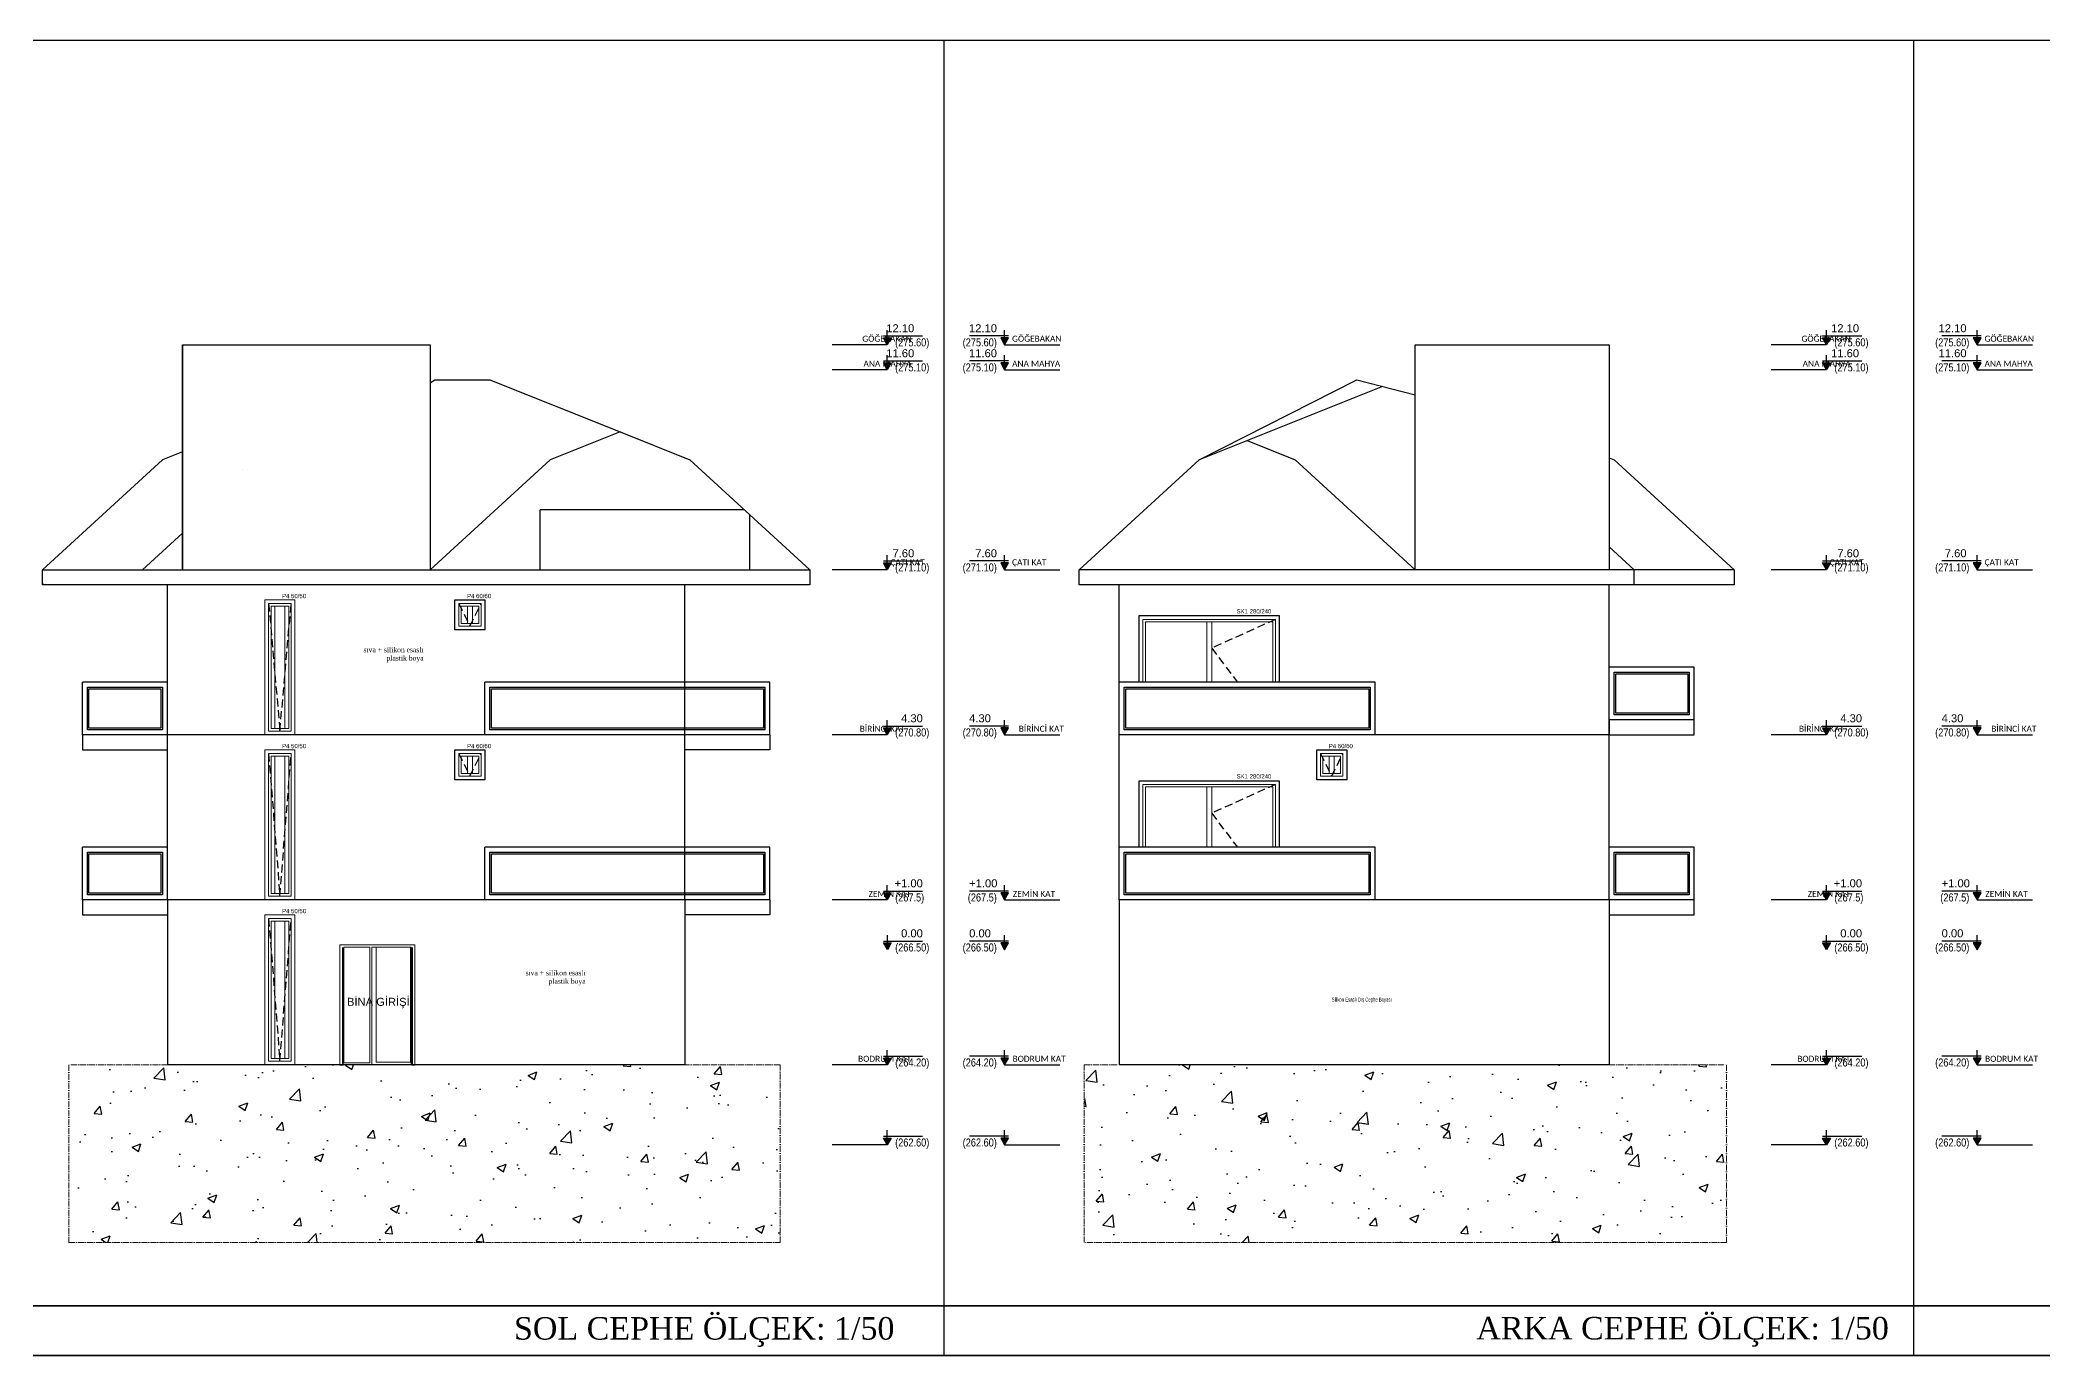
# Model space of a CAD drawing. Header units: millimetres. Extents: x 708 to 46452, y -4963 to 3960.
# Drawn here: x 26444 to 30450, y 1328 to 3959 of the extents above; entities that cross this region are included whole.
import ezdxf

# ---------------------------------------------------------------- set-up
doc = ezdxf.new("R2010")
doc.units = ezdxf.units.MM
doc.linetypes.add('ACAD_ISO10W100', pattern=[18, 12, -3, 0, -3])
doc.linetypes.add('HIDDEN2', pattern=[4.7625, 3.175, -1.5875])
for name, color, linetype, lineweight in [('00_PENCERE', 103, 'Continuous', 13), ('AKS', 153, 'ACAD_ISO10W100', 20), ('CAM', 145, 'Continuous', 5), ('görünüş1', 251, 'Continuous', 35), ('ROL_DIK', 150, 'Continuous', 0), ('YAZI', 40, 'Continuous', 25), ('YAZI1', 131, 'Continuous', 20), ('yerkapl', 8, 'Continuous', 5), ('Çerçeve', 8, 'Continuous', 30), ('ÖLÇÜ YAZI', 5, 'Continuous', 18)]:
    doc.layers.add(name, color=color, linetype=linetype, lineweight=lineweight)
for name, color, linetype in [('ARC-ATP-ALÜMİNYUM KORKULUK', 152, 'Continuous'), ('F-arka_plan', 7, 'Continuous'), ('TP-DUVAR', 210, 'Continuous')]:
    doc.layers.add(name, color=color, linetype=linetype)
doc.layers.add('ARC-ATP-GÖRÜNÜŞ KORKULUK', color=7, linetype='Continuous', lineweight=25, true_color=0x202e69)
doc.styles.add('ARIAL2', font='arial.ttf', dxfattribs={"width": 0.8})
doc.styles.add('GENERATED_STYLE_2', font='times.ttf')
doc.styles.get("Standard").update_dxf_attribs({"font": 'arial.ttf'})

# ---------------------------------------------------------------- blocks, each defined once
blk = doc.blocks.new('gae')
at = {"layer": 'yerkapl'}
blk.add_hatch(color=256, dxfattribs=at).paths.add_polyline_path([(10.1, 17.5), (-10.1, 17.5), (0, 0)])
for p, q in [((-10.1, 22.5), (89.7, 22.5)), ((-10.1, 22.5), (89.7, 22.5)), ((0, 0), (-10.1, 17.5)), ((-10.1, 17.5), (10.1, 17.5)), ((0, 0), (-10.1, 17.5)), ((-10.1, 17.5), (10.1, 17.5)), ((0, 17.5), (0, 37.6)), ((0, 17.5), (0, 37.6)), ((10.1, 17.5), (0, 0)), ((10.1, 17.5), (0, 0))]:
    blk.add_line(p, q)
blk.add_lwpolyline([(0, 0), (-98.9, 0)])
blk = doc.blocks.new('UDTYUU')
blk.add_line((-169286.9, 45227.8), (-169397.4, 45227.8))
at = {"xscale": 0.7839999999999999, "yscale": 0.7839999999999999, "zscale": 0.7839999999999999}
blk.add_blockref('gae', (-169286.9, 45227.8), dxfattribs=at)

msp = doc.modelspace()

# ---------------------------------------------------------------- hatches: boundary and pattern name
at = {"layer": 'F-arka_plan'}
h = msp.add_hatch(dxfattribs=at)
h.set_pattern_fill('AR-CONC', color=256)
h.paths.add_polyline_path([(27924.265, 1910.036), (27733.933, 1910.036), (26698.933, 1910.036), (26502.127, 1910.036), (26502.127, 1554.804), (27924.265, 1554.804)])
h = msp.add_hatch(dxfattribs=at)
h.set_pattern_fill('AR-CONC', color=256)
h.paths.add_polyline_path([(29816.555, 1910.036), (29582.208, 1910.036), (28602.208, 1910.036), (28532.194, 1910.036), (28532.194, 1554.804), (29816.555, 1554.804)])
at = {"layer": 'yerkapl'}
for points in [[(28146.508, 2153.724), (28130.702, 2153.724), (28138.605, 2140.036)], [(28365.316, 2153.724), (28381.121, 2153.724), (28373.219, 2140.036)], [(30024.669, 2153.724), (30008.864, 2153.724), (30016.767, 2140.036)], [(30310.025, 2153.724), (30325.831, 2153.724), (30317.928, 2140.036)]]:
    msp.add_hatch(color=256, dxfattribs=at).paths.add_polyline_path(points)

# ---------------------------------------------------------------- linework, layer by layer
at = {"color": 251, "true_color": 0x636466}
for p, q in [((29582.208, 3124.036), (29592.208, 3120.036)), ((29592.208, 3120.036), (29832.208, 2900.036)), ((29832.208, 2900.036), (28522.208, 2900.036))]:
    msp.add_line(p, q, dxfattribs=at)
for p, q in [((27273.933, 2840.036), (27333.933, 2840.036)), ((27273.933, 2780.036), (27273.933, 2840.036)), ((27333.933, 2840.036), (27333.933, 2780.036)), ((28642.208, 2808.315), (28922.208, 2808.315)), ((28642.208, 2675.036), (28642.208, 2808.315)), ((28922.208, 2808.315), (28922.208, 2675.036)), ((27333.933, 2780.036), (27273.933, 2780.036)), ((26953.933, 2570.036), (26893.933, 2570.036)), ((27273.933, 2540.036), (27333.933, 2540.036)), ((27273.933, 2480.036), (27273.933, 2540.036)), ((27333.933, 2540.036), (27333.933, 2480.036)), ((28997.208, 2540.036), (29057.208, 2540.036)), ((28997.208, 2480.036), (28997.208, 2540.036)), ((29057.208, 2540.036), (29057.208, 2480.036)), ((27333.933, 2480.036), (27273.933, 2480.036)), ((28642.208, 2478.315), (28922.208, 2478.315)), ((28642.208, 2345.036), (28642.208, 2478.315)), ((28922.208, 2478.315), (28922.208, 2345.036)), ((29057.208, 2480.036), (28997.208, 2480.036)), ((26953.933, 2240.036), (26893.933, 2240.036)), ((28138.605, 2153.724), (28138.605, 2169.53)), ((28138.605, 2153.724), (28138.605, 2169.53)), ((28373.219, 2153.724), (28373.219, 2169.53)), ((28373.219, 2153.724), (28373.219, 2169.53)), ((30016.767, 2153.724), (30016.767, 2169.53)), ((30016.767, 2153.724), (30016.767, 2169.53)), ((30317.928, 2153.724), (30317.928, 2169.53)), ((30317.928, 2153.724), (30317.928, 2169.53)), ((28130.702, 2157.676), (28208.939, 2157.676)), ((28130.702, 2157.676), (28208.939, 2157.676)), ((28138.605, 2140.036), (28130.702, 2153.724)), ((28130.702, 2153.724), (28146.508, 2153.724)), ((28138.605, 2140.036), (28130.702, 2153.724)), ((28130.702, 2153.724), (28146.508, 2153.724)), ((28146.508, 2153.724), (28138.605, 2140.036)), ((28146.508, 2153.724), (28138.605, 2140.036)), ((28381.121, 2157.676), (28302.884, 2157.676)), ((28381.121, 2157.676), (28302.884, 2157.676)), ((28365.316, 2153.724), (28373.219, 2140.036)), ((28381.121, 2153.724), (28365.316, 2153.724)), ((28365.316, 2153.724), (28373.219, 2140.036)), ((28381.121, 2153.724), (28365.316, 2153.724)), ((28373.219, 2140.036), (28381.121, 2153.724)), ((28373.219, 2140.036), (28381.121, 2153.724)), ((30008.864, 2157.676), (30087.101, 2157.676)), ((30008.864, 2157.676), (30087.101, 2157.676)), ((30016.767, 2140.036), (30008.864, 2153.724)), ((30008.864, 2153.724), (30024.669, 2153.724)), ((30016.767, 2140.036), (30008.864, 2153.724)), ((30008.864, 2153.724), (30024.669, 2153.724)), ((30024.669, 2153.724), (30016.767, 2140.036)), ((30024.669, 2153.724), (30016.767, 2140.036)), ((30325.831, 2157.676), (30247.594, 2157.676)), ((30325.831, 2157.676), (30247.594, 2157.676)), ((30310.025, 2153.724), (30317.928, 2140.036)), ((30325.831, 2153.724), (30310.025, 2153.724)), ((30310.025, 2153.724), (30317.928, 2140.036)), ((30325.831, 2153.724), (30310.025, 2153.724)), ((30317.928, 2140.036), (30325.831, 2153.724)), ((30317.928, 2140.036), (30325.831, 2153.724)), ((26953.933, 1910.036), (26893.933, 1910.036)), ((27043.933, 1910.036), (27048.933, 1910.036)), ((27048.933, 1910.036), (27050.133, 1910.036)), ((27187.733, 1910.036), (27050.133, 1910.036)), ((27187.733, 1910.036), (27188.933, 1910.036)), ((27188.933, 1910.036), (27193.933, 1910.036))]:
    msp.add_line(p, q)
msp.add_lwpolyline([(29832.208, 2900.036), (29832.208, 2870.036), (29632.208, 2870.036)], dxfattribs=at)
at = {"color": 252, "linetype": 'HIDDEN2', "ltscale": 5}
for points in [[(26901.433, 2832.536), (26923.933, 2577.536), (26946.433, 2832.536)], [(27281.433, 2832.536), (27303.933, 2787.536), (27326.433, 2832.536)], [(28914.708, 2800.815), (28787.208, 2743.315), (28838.8, 2675.036)], [(26901.433, 2532.536), (26923.933, 2247.536), (26946.433, 2532.536)], [(27281.433, 2532.536), (27303.933, 2487.536), (27326.433, 2532.536)], [(29004.708, 2532.536), (29027.208, 2487.536), (29049.708, 2532.536)], [(28914.708, 2470.815), (28787.208, 2413.315), (28838.8, 2345.036)], [(26901.433, 2202.536), (26923.933, 1917.536), (26946.433, 2202.536)]]:
    msp.add_lwpolyline(points, dxfattribs=at)
at = {"layer": 'AKS'}
for points in [[(26698.933, 1910.036), (26502.127, 1910.036), (26502.127, 1554.804), (27924.265, 1554.804), (27924.265, 1910.036), (27733.933, 1910.036)], [(29582.208, 1910.036), (29816.555, 1910.036), (29816.555, 1554.804), (28532.194, 1554.804), (28532.194, 1910.036), (28602.208, 1910.036)]]:
    msp.add_lwpolyline(points, dxfattribs=at)
at = {"layer": 'ARC-ATP-ALÜMİNYUM KORKULUK'}
for p, q in [((29582.208, 2600.036), (29582.208, 2705.036)), ((29752.208, 2600.036), (29752.208, 2705.036)), ((26528.933, 2570.036), (26528.933, 2675.036)), ((26698.933, 2570.036), (26698.933, 2675.036)), ((27333.933, 2570.036), (27333.933, 2675.036)), ((27903.933, 2570.036), (27903.933, 2675.036)), ((28602.208, 2570.036), (28602.208, 2675.036)), ((26528.933, 2240.036), (26528.933, 2345.036)), ((26698.933, 2240.036), (26698.933, 2345.036)), ((27333.933, 2240.036), (27333.933, 2345.036)), ((27903.933, 2240.036), (27903.933, 2345.036)), ((28602.208, 2240.036), (28602.208, 2345.036)), ((29582.208, 2240.036), (29582.208, 2345.036)), ((29752.208, 2240.036), (29752.208, 2345.036))]:
    msp.add_line(p, q, dxfattribs=at)
for points in [[(29752.208, 2705.036), (29582.208, 2705.036)], [(26698.933, 2675.036), (26528.933, 2675.036)], [(27903.933, 2675.036), (27333.933, 2675.036)], [(29114.208, 2570.036), (29114.208, 2675.036), (28602.208, 2675.036)], [(26698.933, 2345.036), (26528.933, 2345.036)], [(27903.933, 2345.036), (27333.933, 2345.036)], [(29114.208, 2240.036), (29114.208, 2345.036), (28602.208, 2345.036)], [(29752.208, 2345.036), (29582.208, 2345.036)]]:
    msp.add_lwpolyline(points, dxfattribs=at)
at = {"layer": 'ARC-ATP-GÖRÜNÜŞ KORKULUK'}
for points in [[(29592.208, 2695.036), (29742.208, 2695.036), (29742.208, 2610.036), (29592.208, 2610.036)], [(29595.208, 2692.036), (29739.208, 2692.036), (29739.208, 2613.036), (29595.208, 2613.036)], [(26538.933, 2665.036), (26688.933, 2665.036), (26688.933, 2580.036), (26538.933, 2580.036)], [(26541.933, 2662.036), (26685.933, 2662.036), (26685.933, 2583.036), (26541.933, 2583.036)], [(27343.933, 2665.036), (27893.933, 2665.036), (27893.933, 2580.036), (27343.933, 2580.036)], [(27346.933, 2662.036), (27890.933, 2662.036), (27890.933, 2583.036), (27346.933, 2583.036)], [(28612.208, 2665.036), (29104.208, 2665.036), (29104.208, 2580.036), (28612.208, 2580.036)], [(28615.208, 2662.036), (29101.208, 2662.036), (29101.208, 2583.036), (28615.208, 2583.036)], [(26538.933, 2335.036), (26688.933, 2335.036), (26688.933, 2250.036), (26538.933, 2250.036)], [(26541.933, 2332.036), (26685.933, 2332.036), (26685.933, 2253.036), (26541.933, 2253.036)], [(27343.933, 2335.036), (27893.933, 2335.036), (27893.933, 2250.036), (27343.933, 2250.036)], [(27346.933, 2332.036), (27890.933, 2332.036), (27890.933, 2253.036), (27346.933, 2253.036)], [(28612.208, 2335.036), (29104.208, 2335.036), (29104.208, 2250.036), (28612.208, 2250.036)], [(28615.208, 2332.036), (29101.208, 2332.036), (29101.208, 2253.036), (28615.208, 2253.036)], [(29592.208, 2335.036), (29742.208, 2335.036), (29742.208, 2250.036), (29592.208, 2250.036)], [(29595.208, 2332.036), (29739.208, 2332.036), (29739.208, 2253.036), (29595.208, 2253.036)]]:
    msp.add_lwpolyline(points, close=True, dxfattribs=at)
at = {"layer": 'CAM', "lineweight": 18}
for p, q in [((26893.933, 2840.036), (26953.933, 2840.036)), ((26893.933, 2570.036), (26893.933, 2840.036)), ((26901.433, 2832.536), (26901.433, 2827.536)), ((26946.433, 2832.536), (26901.433, 2832.536)), ((26901.433, 2827.536), (26901.433, 2582.536)), ((26906.433, 2582.536), (26906.433, 2827.536)), ((26906.433, 2827.536), (26913.933, 2827.536)), ((26933.933, 2827.536), (26913.933, 2827.536)), ((26913.933, 2827.536), (26913.933, 2582.536)), ((26933.933, 2582.536), (26933.933, 2827.536)), ((26933.933, 2827.536), (26941.433, 2827.536)), ((26941.433, 2827.536), (26941.433, 2582.536)), ((26946.433, 2827.536), (26946.433, 2832.536)), ((26946.433, 2582.536), (26946.433, 2827.536)), ((26953.933, 2840.036), (26953.933, 2570.036)), ((27281.433, 2832.536), (27281.433, 2827.536)), ((27326.433, 2832.536), (27281.433, 2832.536)), ((27281.433, 2827.536), (27281.433, 2792.536)), ((27286.433, 2792.536), (27286.433, 2827.536)), ((27286.433, 2827.536), (27298.933, 2827.536)), ((27308.933, 2827.536), (27298.933, 2827.536)), ((27298.933, 2827.536), (27298.933, 2792.536)), ((27308.933, 2792.536), (27308.933, 2827.536)), ((27308.933, 2827.536), (27321.433, 2827.536)), ((27321.433, 2827.536), (27321.433, 2792.536)), ((27326.433, 2827.536), (27326.433, 2832.536)), ((27326.433, 2792.536), (27326.433, 2827.536)), ((27281.433, 2792.536), (27281.433, 2787.536)), ((27281.433, 2787.536), (27326.433, 2787.536)), ((27298.933, 2792.536), (27286.433, 2792.536)), ((27298.933, 2792.536), (27308.933, 2792.536)), ((27321.433, 2792.536), (27308.933, 2792.536)), ((27326.433, 2787.536), (27326.433, 2792.536)), ((28649.708, 2800.815), (28649.708, 2795.815)), ((28914.708, 2800.815), (28649.708, 2800.815)), ((28649.708, 2795.815), (28649.708, 2675.036)), ((28654.708, 2675.036), (28654.708, 2795.815)), ((28654.708, 2795.815), (28777.208, 2795.815)), ((28787.208, 2795.815), (28777.208, 2795.815)), ((28777.208, 2795.815), (28777.208, 2675.036)), ((28787.208, 2675.036), (28787.208, 2795.815)), ((28787.208, 2795.815), (28909.708, 2795.815)), ((28909.708, 2795.815), (28909.708, 2675.036)), ((28914.708, 2795.815), (28914.708, 2800.815)), ((28914.708, 2675.036), (28914.708, 2795.815)), ((26901.433, 2582.536), (26901.433, 2577.536)), ((26901.433, 2577.536), (26946.433, 2577.536)), ((26913.933, 2582.536), (26906.433, 2582.536)), ((26913.933, 2582.536), (26933.933, 2582.536)), ((26941.433, 2582.536), (26933.933, 2582.536)), ((26946.433, 2577.536), (26946.433, 2582.536)), ((26893.933, 2540.036), (26953.933, 2540.036)), ((26893.933, 2240.036), (26893.933, 2540.036)), ((26901.433, 2532.536), (26901.433, 2527.536)), ((26946.433, 2532.536), (26901.433, 2532.536)), ((26901.433, 2527.536), (26901.433, 2252.536)), ((26906.433, 2252.536), (26906.433, 2527.536)), ((26906.433, 2527.536), (26913.933, 2527.536)), ((26933.933, 2527.536), (26913.933, 2527.536)), ((26913.933, 2527.536), (26913.933, 2252.536)), ((26933.933, 2252.536), (26933.933, 2527.536)), ((26933.933, 2527.536), (26941.433, 2527.536)), ((26941.433, 2527.536), (26941.433, 2252.536)), ((26946.433, 2527.536), (26946.433, 2532.536)), ((26946.433, 2252.536), (26946.433, 2527.536)), ((26953.933, 2540.036), (26953.933, 2240.036)), ((27281.433, 2532.536), (27281.433, 2527.536)), ((27326.433, 2532.536), (27281.433, 2532.536)), ((27281.433, 2527.536), (27281.433, 2492.536)), ((27286.433, 2492.536), (27286.433, 2527.536)), ((27286.433, 2527.536), (27298.933, 2527.536)), ((27308.933, 2527.536), (27298.933, 2527.536)), ((27298.933, 2527.536), (27298.933, 2492.536)), ((27308.933, 2492.536), (27308.933, 2527.536)), ((27308.933, 2527.536), (27321.433, 2527.536)), ((27321.433, 2527.536), (27321.433, 2492.536)), ((27326.433, 2527.536), (27326.433, 2532.536)), ((27326.433, 2492.536), (27326.433, 2527.536)), ((29004.708, 2532.536), (29004.708, 2527.536)), ((29049.708, 2532.536), (29004.708, 2532.536)), ((29004.708, 2527.536), (29004.708, 2492.536)), ((29009.708, 2492.536), (29009.708, 2527.536)), ((29009.708, 2527.536), (29022.208, 2527.536)), ((29032.208, 2527.536), (29022.208, 2527.536)), ((29022.208, 2527.536), (29022.208, 2492.536)), ((29032.208, 2492.536), (29032.208, 2527.536)), ((29032.208, 2527.536), (29044.708, 2527.536)), ((29044.708, 2527.536), (29044.708, 2492.536)), ((29049.708, 2527.536), (29049.708, 2532.536)), ((29049.708, 2492.536), (29049.708, 2527.536)), ((27281.433, 2492.536), (27281.433, 2487.536)), ((27281.433, 2487.536), (27326.433, 2487.536)), ((27298.933, 2492.536), (27286.433, 2492.536)), ((27298.933, 2492.536), (27308.933, 2492.536)), ((27321.433, 2492.536), (27308.933, 2492.536)), ((27326.433, 2487.536), (27326.433, 2492.536)), ((29004.708, 2492.536), (29004.708, 2487.536)), ((29004.708, 2487.536), (29049.708, 2487.536)), ((29022.208, 2492.536), (29009.708, 2492.536)), ((29022.208, 2492.536), (29032.208, 2492.536)), ((29044.708, 2492.536), (29032.208, 2492.536)), ((29049.708, 2487.536), (29049.708, 2492.536)), ((28649.708, 2470.815), (28649.708, 2465.815)), ((28914.708, 2470.815), (28649.708, 2470.815)), ((28649.708, 2465.815), (28649.708, 2345.036)), ((28654.708, 2345.036), (28654.708, 2465.815)), ((28654.708, 2465.815), (28777.208, 2465.815)), ((28787.208, 2465.815), (28777.208, 2465.815)), ((28777.208, 2465.815), (28777.208, 2345.036)), ((28787.208, 2345.036), (28787.208, 2465.815)), ((28787.208, 2465.815), (28909.708, 2465.815)), ((28909.708, 2465.815), (28909.708, 2345.036)), ((28914.708, 2465.815), (28914.708, 2470.815)), ((28914.708, 2345.036), (28914.708, 2465.815)), ((26901.433, 2252.536), (26901.433, 2247.536)), ((26901.433, 2247.536), (26946.433, 2247.536)), ((26913.933, 2252.536), (26906.433, 2252.536)), ((26913.933, 2252.536), (26933.933, 2252.536)), ((26941.433, 2252.536), (26933.933, 2252.536)), ((26946.433, 2247.536), (26946.433, 2252.536)), ((26893.933, 2210.036), (26953.933, 2210.036)), ((26893.933, 1910.036), (26893.933, 2210.036)), ((26953.933, 2210.036), (26953.933, 1910.036)), ((26901.433, 2202.536), (26901.433, 2197.536)), ((26946.433, 2202.536), (26901.433, 2202.536)), ((26901.433, 2197.536), (26901.433, 1922.536)), ((26906.433, 1922.536), (26906.433, 2197.536)), ((26906.433, 2197.536), (26913.933, 2197.536)), ((26933.933, 2197.536), (26913.933, 2197.536)), ((26913.933, 2197.536), (26913.933, 1922.536)), ((26933.933, 1922.536), (26933.933, 2197.536)), ((26933.933, 2197.536), (26941.433, 2197.536)), ((26941.433, 2197.536), (26941.433, 1922.536)), ((26946.433, 2197.536), (26946.433, 2202.536)), ((26946.433, 1922.536), (26946.433, 2197.536)), ((27043.933, 2150.036, 15026.509), (27043.933, 1910.036)), ((27193.933, 2150.036, 15026.509), (27043.933, 2150.036, 15026.509)), ((27048.933, 1910.036), (27048.933, 2145.036, 15026.509)), ((27050.133, 1910.036), (27050.133, 2143.836, 15026.509)), ((27051.633, 1914.036), (27051.633, 2145.254, 15026.509)), ((27051.633, 2145.254, 15026.509), (27103.633, 2145.254, 15026.509)), ((27103.633, 2145.254, 15026.509), (27103.633, 1914.036)), ((27107.633, 1910.036), (27107.633, 2145.254, 15026.509)), ((27107.633, 2145.254, 15026.509), (27186.233, 2145.254, 15026.509)), ((27116.433, 2145.254, 15026.509), (27116.433, 1915.266, 30377.735)), ((27184.833, 2145.254, 15026.509), (27116.433, 2145.254, 15026.509)), ((27184.833, 1915.266, 30377.735), (27184.833, 2145.254, 15026.509)), ((27186.233, 2145.254, 15026.509), (27186.233, 1910.036)), ((27187.733, 2143.836, 15026.509), (27187.733, 1910.036)), ((27188.933, 2145.036, 15026.509), (27188.933, 1910.036)), ((27193.933, 1910.036), (27193.933, 2150.036, 15026.509)), ((26901.433, 1922.536), (26901.433, 1917.536)), ((26913.933, 1922.536), (26906.433, 1922.536)), ((26913.933, 1922.536), (26933.933, 1922.536)), ((26941.433, 1922.536), (26933.933, 1922.536)), ((26946.433, 1917.536), (26946.433, 1922.536)), ((26901.433, 1917.536), (26946.433, 1917.536)), ((27103.633, 1914.036), (27051.633, 1914.036)), ((27116.433, 1915.266, 30377.735), (27184.833, 1915.266, 30377.735))]:
    msp.add_line(p, q, dxfattribs=at)
at = {"layer": 'görünüş1'}
for p, q in [((10275.445, 1427.974), (34041.726, 1427.974)), ((20864.937, 1328.784), (32229.809, 1328.967))]:
    msp.add_line(p, q, dxfattribs=at)
msp.add_lwpolyline([(32044, 1327.92), (39173.702, 1327.92), (39173.702, 3959.23), (4950.496, 3957.991)], dxfattribs=at)
at = {"layer": 'TP-DUVAR'}
for p, q in [((29194.208, 2900.036), (29194.208, 3350.036)), ((29194.208, 3350.036), (29582.208, 3350.036)), ((27233.933, 3280.036), (27343.933, 3280.036)), ((27343.933, 3280.036), (27604.03, 3175.998)), ((29129.005, 3266.755), (28762.208, 3120.036)), ((27604.03, 3175.998), (27464.126, 3120.036)), ((27604.03, 3175.998), (27743.933, 3120.036)), ((28858.208, 3158.436), (28954.208, 3120.036)), ((26688.933, 3120.036), (26448.933, 2900.036)), ((26648.933, 3100.036), (26648.933, 3100.036)), ((26848.933, 3100.036), (26848.933, 3100.036)), ((27464.126, 3120.036), (27224.126, 2900.036)), ((27743.933, 3120.036), (27983.933, 2900.036)), ((28762.208, 3120.036), (28522.208, 2900.036)), ((28954.208, 3120.036), (29194.208, 2900.036)), ((27444.126, 2900.036), (27444.126, 3020.036)), ((27863.933, 2900.036), (27863.933, 3010.036)), ((26728.933, 2973.37), (26648.933, 2900.036)), ((29582.208, 2945.87), (29632.208, 2900.036)), ((29632.208, 2900.036), (28522.208, 2900.036)), ((29632.208, 2900.036), (28522.208, 2900.036)), ((26450.89, 2871.993), (26448.933, 2870.036)), ((27983.933, 2870.036), (26448.933, 2870.036)), ((26698.933, 2240.036), (26698.933, 2870.036)), ((27733.933, 2240.036), (27733.933, 2870.036)), ((29632.208, 2870.036), (28522.208, 2870.036)), ((28602.208, 2570.036), (28602.208, 2870.036)), ((29582.208, 2570.036), (29582.208, 2870.036)), ((27903.933, 2570.036), (26528.933, 2570.036)), ((29582.208, 2570.036), (28602.208, 2570.036)), ((28602.208, 2240.036), (28602.208, 2570.036)), ((29582.208, 2240.036), (29582.208, 2570.036)), ((27903.933, 2240.036), (26528.933, 2240.036)), ((26698.933, 2240.036), (26698.933, 1910.036)), ((27733.933, 2240.036), (27733.933, 1910.036)), ((28602.208, 2240.036), (28602.208, 1910.036)), ((29582.208, 2240.036), (28602.208, 2240.036)), ((29582.208, 2240.036), (29582.208, 1910.036)), ((27733.933, 1910.036), (26698.933, 1910.036)), ((29582.208, 1910.036), (28602.208, 1910.036))]:
    msp.add_line(p, q, dxfattribs=at)
for points in [[(26728.933, 2900.036), (26728.933, 3350.036), (27224.126, 3350.036)], [(26728.933, 3350.036), (26728.933, 2900.036)], [(27224.126, 3350.036), (27224.126, 2900.036)], [(29582.208, 3350.036), (29582.208, 2900.036)], [(27224.126, 3273.627), (27233.933, 3280.036)], [(28762.208, 3120.036), (29077.208, 3280.036), (29194.208, 3250.036)], [(26728.933, 3136.036), (26688.933, 3120.036)], [(27853.024, 3020.036), (27444.126, 3020.036)], [(26448.933, 2870.036), (26448.933, 2900.036), (27983.933, 2900.036), (27983.933, 2870.036)], [(28522.208, 2870.036), (28522.208, 2900.036)], [(29632.208, 2870.036), (29632.208, 2900.036)], [(26528.933, 2570.036), (26528.933, 2540.036), (26698.933, 2540.036)], [(27903.933, 2570.036), (27903.933, 2540.036), (27733.933, 2540.036)], [(29582.208, 2600.036), (29582.208, 2570.036), (29752.208, 2570.036)], [(29752.208, 2570.036), (29752.208, 2600.036), (29582.208, 2600.036)], [(26528.933, 2240.036), (26528.933, 2210.036), (26698.933, 2210.036)], [(27903.933, 2240.036), (27903.933, 2210.036), (27733.933, 2210.036)], [(29582.208, 2240.036), (29582.208, 2210.036), (29752.208, 2210.036)], [(29752.208, 2210.036), (29752.208, 2240.036), (29582.208, 2240.036)]]:
    msp.add_lwpolyline(points, dxfattribs=at)
at = {"layer": 'Çerçeve'}
for points in [[(28252.513, 1328.884), (28252.513, 3959.019)], [(30191.454, 1329.257), (30191.454, 3959.392)]]:
    msp.add_lwpolyline(points, dxfattribs=at)

# ---------------------------------------------------------------- block references
at = {"layer": 'YAZI'}
for p in [(197425.5, -41877.793), (199303.661, -41877.793), (197425.5, -41927.793), (199303.661, -41927.793), (197425.5, -42327.793), (199303.661, -42327.793), (197425.5, -42657.793), (199303.661, -42657.793), (197425.5, -42987.793), (199303.661, -42987.793), (197425.5, -43317.793), (199303.661, -43317.793), (197425.5, -43477.793), (199303.661, -43477.793)]:
    msp.add_blockref('UDTYUU', p, dxfattribs=at)
at = {"layer": 'YAZI', "xscale": -1}
for p in [(-140913.676, -41877.793), (-138968.966, -41877.793), (-140913.676, -41927.793), (-138968.966, -41927.793), (-140913.676, -42327.793), (-138968.966, -42327.793), (-140913.676, -42657.793), (-138968.966, -42657.793), (-140913.676, -42987.793), (-138968.966, -42987.793), (-140913.676, -43317.793), (-138968.966, -43317.793), (-140913.676, -43477.793), (-138968.966, -43477.793)]:
    msp.add_blockref('UDTYUU', p, dxfattribs=at)

# ---------------------------------------------------------------- texts
at = {"layer": '00_PENCERE', "width": 97.84587, "attachment_point": 7, "style": 'ARIAL2'}
for s, insert, char_height in [('P4 50/50', (26928.208, 2843.162), 8.5938), ('P4 60/60', (27298.208, 2843.162), 8.5938), ('SK1 280/240', (28837.196, 2812.612), 8.59375), ('P4 50/50', (26928.208, 2543.162), 8.5938), ('P4 60/60', (27298.208, 2543.162), 8.5938), ('P4 60/60', (29021.482, 2543.162), 8.5938), ('SK1 280/240', (28837.196, 2482.612), 8.59375), ('P4 50/50', (26928.208, 2213.162), 8.5938)]:
    msp.add_mtext(s, dxfattribs=dict(at, insert=insert, char_height=char_height))
at = {"layer": 'ROL_DIK', "color": 0, "lineweight": 40, "char_height": 45, "attachment_point": 1, "style": 'GENERATED_STYLE_2'}
for s, insert in [('   {\\fTimes New Roman|b0|i0|c162|p18;  SOL CEPHE} ÖLÇEK: 1/50', (27306.982, 1405.566)), ('                 ARKA {\\fTimes New Roman|b0|i0|c162|p18;CEPHE} ÖLÇEK: 1/50', (29027.389, 1405.939))]:
    msp.add_mtext(s, dxfattribs=dict(at, insert=insert))
at = {"layer": 'YAZI', "char_height": 12, "width": 163.71145}
for s, insert, attachment_point in [('{\\fCalibri|b0|i0|c162|p34;GÖĞEBAKAN}', (28187.22, 3355.993), 9), ('{\\fCalibri|b0|i0|c162|p34;GÖĞEBAKAN}', (28388.051, 3355.993), 7), ('{\\fCalibri|b0|i0|c162|p34;GÖĞEBAKAN}', (30065.381, 3355.993), 9), ('{\\fCalibri|b0|i0|c162|p34;GÖĞEBAKAN}', (30332.76, 3355.993), 7), ('{\\fCalibri|b0|i0|c162|p34;ANA MAHYA}', (28187.22, 3305.993), 9), ('{\\fCalibri|b0|i0|c162|p34;ANA MAHYA}', (28388.051, 3305.993), 7), ('{\\fCalibri|b0|i0|c162|p34;ANA MAHYA}', (30065.381, 3305.993), 9), ('{\\fCalibri|b0|i0|c162|p34;ANA MAHYA}', (30332.76, 3305.993), 7), ('{\\fCalibri|b0|i0|c162|p34;ÇATI KAT}', (28213.233, 2905.993), 9), ('{\\fCalibri|b0|i0|c162|p34;ÇATI KAT}', (28388.051, 2905.993), 7), ('{\\fCalibri|b0|i0|c162|p34;ÇATI KAT}', (30091.394, 2905.993), 9), ('{\\fCalibri|b0|i0|c162|p34;ÇATI KAT}', (30332.76, 2905.993), 7), ('{\\fCalibri|b0|i0|c162|p34;BİRİNCİ KAT}', (28173.814, 2575.993), 9), ('{\\fCalibri|b0|i0|c162|p34;BİRİNCİ KAT}', (28401.456, 2575.993), 7), ('{\\fCalibri|b0|i0|c162|p34;BİRİNCİ KAT}', (30051.976, 2575.993), 9), ('{\\fCalibri|b0|i0|c162|p34;BİRİNCİ KAT}', (30346.166, 2575.993), 7), ('{\\fCalibri|b0|i0|c162|p34;ZEMİN KAT}', (28185.65, 2245.993), 9), ('{\\fCalibri|b0|i0|c162|p34;ZEMİN KAT}', (28389.62, 2245.993), 7), ('{\\fCalibri|b0|i0|c162|p34;ZEMİN KAT}', (30063.812, 2245.993), 9), ('{\\fCalibri|b0|i0|c162|p34;ZEMİN KAT}', (30334.33, 2245.993), 7), ('{\\fCalibri|b0|i0|c162|p34;BODRUM KAT}', (28186.199, 1915.993), 9), ('{\\fCalibri|b0|i0|c162|p34;BODRUM KAT}', (28389.072, 1915.993), 7), ('{\\fCalibri|b0|i0|c162|p34;BODRUM KAT}', (30064.361, 1915.993), 9), ('{\\fCalibri|b0|i0|c162|p34;BODRUM KAT}', (30333.781, 1915.993), 7)]:
    msp.add_mtext(s, dxfattribs=dict(at, insert=insert, attachment_point=attachment_point))
at = {"layer": 'YAZI', "color": 3, "char_height": 16}
for s, insert, width, attachment_point in [('12.10', (28192.466, 3391.083), 92.86722, 3), ('12.10', (28357.849, 3391.083), 92.86722, 3), ('12.10', (30081.801, 3391.083), 92.86722, 3), ('12.10', (30296.791, 3391.083), 92.86722, 3), ('11.60', (28192.466, 3341.083), 92.86722, 3), ('11.60', (28357.849, 3341.083), 92.86722, 3), ('11.60', (30081.801, 3341.083), 92.86722, 3), ('11.60', (30296.791, 3341.083), 92.86722, 3), ('7.60', (28192.466, 2941.083), 92.86722, 3), ('7.60', (28357.849, 2941.083), 92.86722, 3), ('7.60', (30081.801, 2941.083), 92.86722, 3), ('7.60', (30296.791, 2941.083), 92.86722, 3), ('4.30', (28209.631, 2611.083), 92.86722, 3), ('4.30', (28302.192, 2611.083), 92.86722, 1), ('4.30', (30087.793, 2611.083), 92.86722, 3), ('4.30', (30246.902, 2611.083), 92.86722, 1), ('+1.00', (28209.631, 2281.083), 92.86722, 3), ('+1.00', (28302.192, 2281.083), 92.86722, 1), ('+1.00', (30087.793, 2281.083), 92.86722, 3), ('+1.00', (30246.902, 2281.083), 92.86722, 1), ('0.00', (28209.631, 2181.083), 92.86722, 3), ('0.00', (28302.192, 2181.083), 92.86722, 1), ('0.00', (30087.793, 2181.083), 92.86722, 3), ('0.00', (30246.902, 2181.083), 92.86722, 1), ('BİNA GİRİŞİ', (27058.077, 2044.068, 15188.868), 221.40337, 1)]:
    msp.add_mtext(s, dxfattribs=dict(at, insert=insert, width=width, attachment_point=attachment_point))
at = {"layer": 'YAZI', "color": 2, "char_height": 16, "width": 80.64723}
for s, insert, attachment_point in [('{\\fArial Narrow|b0|i0|c162|p34;(275.60)}', (28154.248, 3362.816), 1), ('{\\fArial Narrow|b0|i0|c162|p34;(275.60)}', (28357.576, 3362.816), 3), ('{\\fArial Narrow|b0|i0|c162|p34;(275.60)}', (30032.41, 3362.816), 1), ('{\\fArial Narrow|b0|i0|c162|p34;(275.60)}', (30302.285, 3362.816), 3), ('{\\fArial Narrow|b0|i0|c162|p34;(275.10)}', (28154.248, 3312.816), 1), ('{\\fArial Narrow|b0|i0|c162|p34;(275.10)}', (28357.576, 3312.816), 3), ('{\\fArial Narrow|b0|i0|c162|p34;(275.10)}', (30032.41, 3312.816), 1), ('{\\fArial Narrow|b0|i0|c162|p34;(275.10)}', (30302.285, 3312.816), 3), ('{\\fArial Narrow|b0|i0|c162|p34;(271.10)}', (28154.248, 2912.816), 1), ('{\\fArial Narrow|b0|i0|c162|p34;(271.10)}', (28357.576, 2912.816), 3), ('{\\fArial Narrow|b0|i0|c162|p34;(271.10)}', (30032.41, 2912.816), 1), ('{\\fArial Narrow|b0|i0|c162|p34;(271.10)}', (30302.285, 2912.816), 3), ('{\\fArial Narrow|b0|i0|c162|p34;(270.80)}', (28154.248, 2582.816), 1), ('{\\fArial Narrow|b0|i0|c162|p34;(270.80)}', (28357.576, 2582.816), 3), ('{\\fArial Narrow|b0|i0|c162|p34;(270.80)}', (30032.41, 2582.816), 1), ('{\\fArial Narrow|b0|i0|c162|p34;(270.80)}', (30302.285, 2582.816), 3), ('{\\fArial Narrow|b0|i0|c162|p34;(267.5)}', (28154.248, 2252.816), 1), ('{\\fArial Narrow|b0|i0|c162|p34;(267.5)}', (28357.576, 2252.816), 3), ('{\\fArial Narrow|b0|i0|c162|p34;(267.5)}', (30032.41, 2252.816), 1), ('{\\fArial Narrow|b0|i0|c162|p34;(267.5)}', (30302.285, 2252.816), 3), ('{\\fArial Narrow|b0|i0|c162|p34;(266.50)}', (28154.248, 2152.816), 1), ('{\\fArial Narrow|b0|i0|c162|p34;(266.50)}', (28357.576, 2152.816), 3), ('{\\fArial Narrow|b0|i0|c162|p34;(266.50)}', (30032.41, 2152.816), 1), ('{\\fArial Narrow|b0|i0|c162|p34;(266.50)}', (30302.285, 2152.816), 3), ('{\\fArial Narrow|b0|i0|c162|p34;(264.20)}', (28154.248, 1922.816), 1), ('{\\fArial Narrow|b0|i0|c162|p34;(264.20)}', (28357.576, 1922.816), 3), ('{\\fArial Narrow|b0|i0|c162|p34;(264.20)}', (30032.41, 1922.816), 1), ('{\\fArial Narrow|b0|i0|c162|p34;(264.20)}', (30302.285, 1922.816), 3), ('{\\fArial Narrow|b0|i0|c162|p34;(262.60)}', (28154.248, 1762.816), 1), ('{\\fArial Narrow|b0|i0|c162|p34;(262.60)}', (28357.576, 1762.816), 3), ('{\\fArial Narrow|b0|i0|c162|p34;(262.60)}', (30032.41, 1762.816), 1), ('{\\fArial Narrow|b0|i0|c162|p34;(262.60)}', (30302.285, 1762.816), 3)]:
    msp.add_mtext(s, dxfattribs=dict(at, insert=insert, attachment_point=attachment_point))
at = {"layer": 'YAZI1', "width": 0.6}
msp.add_text('Silikon Esaslı Dış Cephe Boyası', height=8, dxfattribs=at).set_placement((29027.417, 2036.603))
at = {"layer": 'ÖLÇÜ YAZI', "char_height": 10, "attachment_point": 3}
for insert in [(27211.264, 2745.164), (27535.349, 2098.941)]:
    msp.add_mtext('{\\fTimes New Roman|b0|i0|c162|p18;sıva + silikon esaslı\\Pplastik boya }', dxfattribs=dict(at, insert=insert))

doc.saveas('drawing.dxf')
